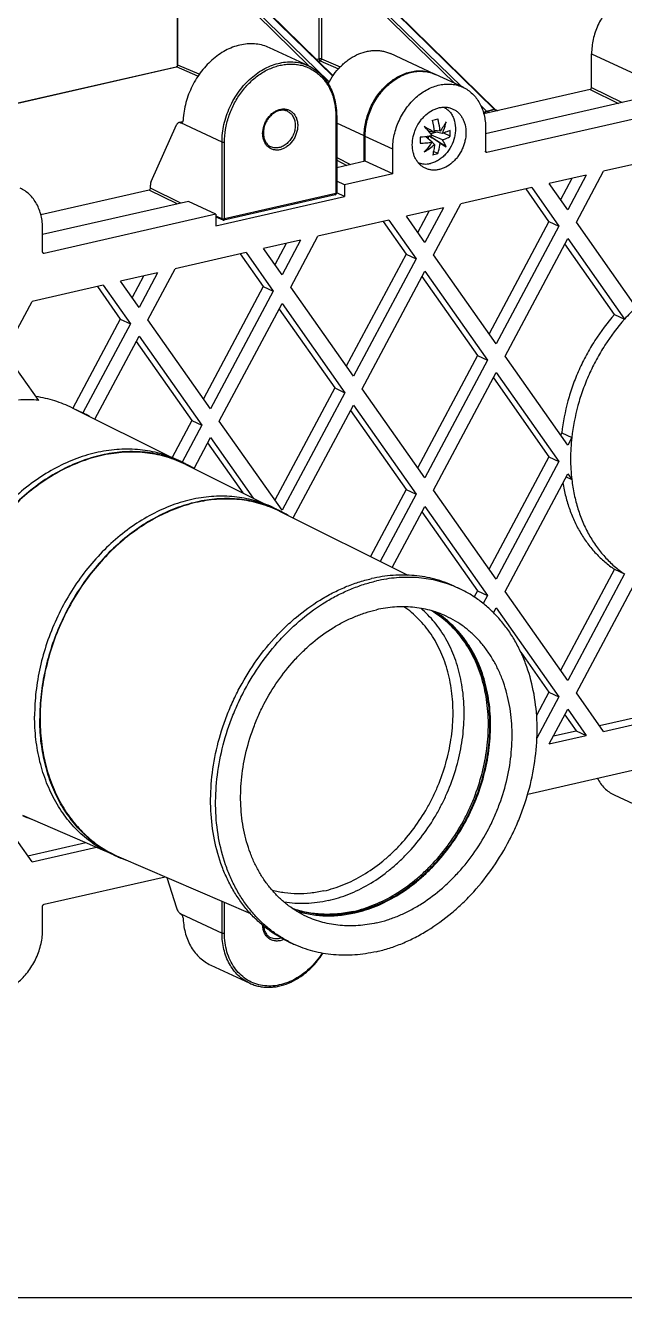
# Model space of a CAD drawing. Header units: millimetres. Extents: x 0 to 594, y 0 to 420.
# Drawn here: x 444.1 to 512.8, y 0 to 146 of the extents above; entities that cross this region are included whole.
import ezdxf

# ---------------------------------------------------------------- set-up
doc = ezdxf.new("R2010")
doc.units = ezdxf.units.MM
doc.header["$LTSCALE"] = 32.67
doc.layers.get('0').update_dxf_attribs({"linetype": 'CONTINUOUS'})
doc.layers.add('00_COMPONENTI', color=7, linetype='CONTINUOUS')

msp = doc.modelspace()

# ---------------------------------------------------------------- linework, layer by layer
at = {"color": 7, "linetype": 'Continuous'}
msp.add_line((0, 0), (594, 0), dxfattribs=at)
at = {"layer": '00_COMPONENTI', "color": 7, "linetype": 'Continuous'}
for p, q in [((461.57, 141.48), (461.57, 153.58)), ((480.01, 153.97), (497.99, 136.35)), ((479.4, 140.22), (468.13, 151.27)), ((476.6, 141.35), (472.12, 143.43)), ((491.04, 140.41), (485.99, 142.76)), ((509.05, 138.85), (509.05, 142.74)), ((406.63, 128.74), (461.4, 141.22)), ((494.31, 138.89), (491.15, 140.36)), ((508.89, 138.62), (496.69, 135.84)), ((514.05, 137.47), (496.89, 133.56)), ((517.21, 136), (497.05, 131.41)), ((498.01, 136.34), (498.29, 136.21)), ((458.55, 128.09), (461.46, 134.57)), ((462.16, 134.93), (461.72, 134.83)), ((479.82, 135.55), (479.82, 126.76)), ((483.09, 130.41), (483.09, 133.25)), ((490.77, 132.59), (490.05, 133.22)), ((490.3, 133.26), (490.3, 133)), ((491.03, 133.7), (490.31, 133.87)), ((490.45, 133.28), (490.77, 133.08)), ((491.68, 132.48), (490.45, 133.28)), ((491.31, 133.73), (490.57, 133.56)), ((490.77, 133.08), (490.59, 133.3)), ((491.95, 132.85), (490.71, 133.4)), ((492.37, 132.04), (490.77, 133.08)), ((491.68, 133.85), (491.01, 133.93)), ((491.95, 133.6), (491.03, 133.79)), ((492.84, 133.26), (492.09, 133.64)), ((496.89, 134.21), (496.89, 131.56)), ((486.24, 128.94), (486.24, 131.78)), ((490.77, 132.59), (490.76, 132.58)), ((491.03, 132.34), (490.76, 132.58)), ((491.41, 131.28), (490.92, 131.53)), ((491.68, 132.48), (492.37, 132.04)), ((483.09, 130.41), (479.82, 129.66)), ((486.24, 128.94), (483.09, 130.41)), ((518.58, 131.11), (510.43, 129.26)), ((486.24, 128.94), (480.71, 127.68)), ((508.43, 128.8), (504.19, 127.84)), ((508.43, 128.8), (506.31, 124.83)), ((507.31, 123.41), (510.43, 129.26)), ((458.31, 127.09), (445.9, 124.26)), ((458.47, 127.32), (458.47, 127.64)), ((480.71, 127.68), (479.82, 128.1)), ((480.71, 127.68), (480.71, 126.36)), ((502.19, 127.38), (494.05, 125.52)), ((504.16, 123.48), (501.53, 127.23)), ((502.19, 127.38), (505.31, 122.95)), ((506.31, 124.83), (504.19, 127.84)), ((506.8, 128.43), (505.5, 125.98)), ((462.81, 125.79), (446.1, 121.98)), ((465.97, 124.32), (462.81, 125.79)), ((465.97, 123), (480.71, 126.36)), ((479.66, 126.56), (466.88, 123.65)), ((480.71, 126.36), (479.82, 126.78)), ((465.97, 124.32), (446.27, 119.83)), ((465.97, 124.32), (465.97, 123)), ((492.05, 125.07), (487.81, 124.1)), ((489.93, 121.09), (487.81, 124.1)), ((490.42, 124.7), (489.11, 122.25)), ((492.05, 125.07), (489.93, 121.09)), ((490.93, 119.67), (494.05, 125.52)), ((446.1, 119.98), (446.1, 122.63)), ((465.97, 124.03), (466.75, 123.66)), ((485.81, 123.64), (477.66, 121.79)), ((485.14, 123.49), (487.78, 119.75)), ((485.81, 123.64), (488.93, 119.22)), ((504.16, 123.48), (497.31, 110.61)), ((505.31, 122.95), (498.12, 109.46)), ((504.16, 123.48), (505.31, 122.95)), ((514.17, 113.67), (507.31, 123.41)), ((475.66, 121.33), (471.43, 120.37)), ((475.66, 121.33), (473.55, 117.36)), ((474.55, 115.94), (477.66, 121.79)), ((499.12, 108.03), (506.31, 121.53)), ((506.31, 121.53), (512.83, 112.27)), ((469.43, 119.91), (461.28, 118.05)), ((468.76, 119.76), (471.4, 116.01)), ((469.43, 119.91), (472.55, 115.48)), ((473.55, 117.36), (471.43, 120.37)), ((474.03, 120.96), (472.73, 118.51)), ((487.78, 119.75), (480.92, 106.88)), ((487.78, 119.75), (488.93, 119.22)), ((511.68, 112.81), (505.98, 120.91)), ((488.93, 119.22), (481.74, 105.72)), ((498.12, 109.46), (490.93, 119.67)), ((459.28, 117.6), (455.04, 116.63)), ((457.65, 117.23), (456.35, 114.78)), ((459.28, 117.6), (457.16, 113.62)), ((458.16, 112.2), (461.28, 118.05)), ((482.74, 104.3), (489.93, 117.79)), ((489.6, 117.17), (495.97, 108.11)), ((489.93, 117.79), (497.12, 107.58)), ((453.04, 116.18), (444.9, 114.32)), ((452.38, 116.02), (455.01, 112.28)), ((453.04, 116.18), (456.16, 111.75)), ((457.16, 113.62), (455.04, 116.63)), ((471.4, 116.01), (464.54, 103.14)), ((472.55, 115.48), (465.35, 101.99)), ((471.4, 116.01), (472.55, 115.48)), ((481.74, 105.72), (474.55, 115.94)), ((441.78, 108.47), (444.9, 114.32)), ((466.35, 100.57), (473.55, 114.06)), ((473.55, 114.06), (480.74, 103.84)), ((473.21, 113.44), (479.59, 104.38)), ((511.68, 112.81), (512.83, 112.27)), ((455.01, 112.28), (449.57, 102.06)), ((456.16, 111.75), (450.72, 101.53)), ((455.01, 112.28), (456.16, 111.75)), ((465.35, 101.99), (458.16, 112.2)), ((452.09, 100.8), (457.16, 110.33)), ((456.83, 109.7), (463.21, 100.64)), ((457.16, 110.33), (464.35, 100.11)), ((445.66, 102.96), (441.78, 108.47)), ((495.97, 108.11), (489.11, 95.24)), ((495.97, 108.11), (497.12, 107.58)), ((506.31, 97.82), (499.12, 108.03)), ((497.12, 107.58), (489.93, 94.08)), ((490.93, 92.66), (498.12, 106.16)), ((497.79, 105.53), (504.16, 96.48)), ((498.12, 106.16), (505.31, 95.94)), ((479.59, 104.38), (472.73, 91.51)), ((480.74, 103.84), (473.55, 90.35)), ((479.59, 104.38), (480.74, 103.84)), ((489.93, 94.08), (482.74, 104.3)), ((474.83, 89.46), (481.74, 102.42)), ((481.74, 102.42), (488.93, 92.21)), ((449.5, 102.1), (460.93, 96.39)), ((449.58, 102.06), (450.72, 101.53)), ((481.4, 101.8), (487.78, 92.74)), ((463.21, 100.64), (460.94, 96.39)), ((464.35, 100.11), (462.09, 95.87)), ((463.21, 100.64), (464.35, 100.11)), ((473.55, 90.35), (466.35, 100.57)), ((463.46, 95.13), (465.35, 98.69)), ((465.02, 98.07), (469.05, 92.34)), ((465.35, 98.69), (470.24, 91.75)), ((505.63, 99.22), (505.5, 98.98)), ((505.63, 99.22), (506.78, 98.69)), ((506.78, 98.69), (506.31, 97.82)), ((504.16, 96.48), (497.31, 83.61)), ((504.16, 96.48), (505.31, 95.94)), ((461.97, 95.93), (462.54, 95.65)), ((462.51, 95.6), (471.69, 91.02)), ((505.31, 95.94), (498.12, 82.45)), ((499.12, 81.03), (506.31, 94.52)), ((506.12, 94.17), (506.78, 93.86)), ((506.31, 94.52), (506.78, 93.86)), ((487.78, 92.74), (483.68, 85.04)), ((488.93, 92.21), (484.81, 84.48)), ((487.78, 92.74), (488.93, 92.21)), ((498.12, 82.45), (490.93, 92.66)), ((472.72, 90.56), (473.29, 90.28)), ((486.2, 83.78), (489.93, 90.79)), ((489.93, 90.79), (497.12, 80.57)), ((473.27, 90.24), (487.97, 82.9)), ((489.6, 90.16), (495.97, 81.11)), ((511.68, 83.57), (505.5, 71.97)), ((511.68, 83.57), (512.83, 83.04)), ((512.83, 83.04), (506.31, 70.81)), ((507.31, 69.39), (514.17, 82.26)), ((493.28, 81.63), (493.86, 81.37)), ((495.97, 81.11), (495.59, 80.4)), ((495.97, 81.11), (497.12, 80.57)), ((497.12, 80.57), (496.62, 79.64)), ((506.31, 70.81), (499.12, 81.03)), ((497.81, 78.57), (498.12, 79.15)), ((498.12, 79.15), (505.31, 68.94)), ((500.94, 74.05), (504.16, 69.47)), ((504.16, 69.47), (502.74, 66.8)), ((505.31, 68.94), (502.78, 64.18)), ((504.16, 69.47), (505.31, 68.94)), ((510.43, 64.96), (507.31, 69.39)), ((504.19, 63.54), (506.31, 67.52)), ((506.31, 67.52), (508.43, 64.51)), ((509.95, 65.65), (517.43, 67.35)), ((505.98, 66.89), (507.28, 65.04)), ((510.43, 64.96), (518.58, 66.82)), ((504.19, 63.54), (508.43, 64.51)), ((504.67, 64.45), (507.28, 65.04)), ((507.28, 65.04), (508.43, 64.51)), ((501.73, 57.78), (517.21, 61.31)), ((511.64, 57.69), (516.68, 55.35)), ((444.9, 50.02), (441.78, 54.45)), ((443.8, 55.35), (453.23, 51.28)), ((444.42, 50.71), (451.05, 52.22)), ((444.9, 50.02), (452.26, 51.7)), ((454.23, 50.79), (454.81, 50.54)), ((454.83, 50.59), (469.93, 44.07)), ((446.27, 45.14), (460.14, 48.3)), ((460.35, 48.21), (461.46, 44.71)), ((446.1, 42.26), (446.1, 44.91)), ((474.31, 40.83), (474.88, 40.56)), ((465.38, 38.15), (469.85, 36.07))]:
    msp.add_line(p, q, dxfattribs=at)
at = {"layer": '00_COMPONENTI', "color": 9, "linetype": 'Continuous'}
for p, q in [((461.61, 141.44), (461.61, 153.54)), ((477.8, 142.17), (477.8, 154.32)), ((478.08, 153.93), (478.08, 142.15)), ((478.8, 153.59), (493.35, 139.33)), ((479, 153.79), (494.12, 138.98)), ((479.9, 154), (497.89, 136.37)), ((476.71, 141.29), (466.93, 150.88)), ((478.95, 139.5), (467.12, 151.08)), ((479.36, 140.18), (468.02, 151.29)), ((477.49, 142.1), (477.8, 142.17)), ((477.71, 141.88), (477.91, 141.92)), ((477.91, 141.92), (480.02, 141)), ((478.08, 142.15), (480.21, 141.22)), ((509.05, 142.74), (514.1, 140.4)), ((406.65, 128.73), (461.44, 141.22)), ((463.9, 140.15), (461.44, 141.22)), ((464.05, 140.38), (461.61, 141.44)), ((509.05, 138.85), (512.55, 137.13)), ((508.89, 138.62), (512.12, 137.03)), ((496.34, 136.79), (496.99, 136.16)), ((496.6, 136.15), (496.79, 135.96)), ((496.86, 135.91), (496.9, 135.89)), ((496.99, 136.16), (497.89, 136.37)), ((497.02, 136.14), (497.92, 136.35)), ((497.02, 136.14), (497.34, 135.99)), ((497.92, 136.35), (498.24, 136.2)), ((462.11, 134.85), (461.92, 134.81)), ((466.67, 132.6), (461.93, 134.8)), ((479.73, 135.5), (479.73, 126.7)), ((482.97, 133.3), (479.82, 134.77)), ((482.97, 130.38), (482.97, 133.3)), ((486.24, 131.78), (483.09, 133.25)), ((466.67, 123.81), (466.67, 132.6)), ((466.95, 123.79), (466.95, 132.58)), ((497.05, 131.41), (496.91, 131.48)), ((479.82, 130.82), (481.42, 130.03)), ((479.82, 130.51), (480.99, 129.93)), ((461.54, 125.5), (458.31, 127.09)), ((461.96, 125.6), (458.47, 127.32)), ((479.73, 126.7), (466.95, 123.79)), ((465.97, 124.13), (466.67, 123.81)), ((446.27, 119.83), (446.12, 119.9)), ((466.67, 41.83), (466.67, 45.48)), ((466.95, 41.81), (466.95, 45.36)), ((461.93, 44.03), (466.67, 41.83))]:
    msp.add_line(p, q, dxfattribs=at)
at = {"layer": '00_COMPONENTI', "color": 7, "linetype": 'Continuous'}
for points in [[(461.45, 141.24), (461.43, 141.23), (461.42, 141.23), (461.41, 141.22), (461.4, 141.22)], [(461.57, 141.48), (461.57, 141.47), (461.57, 141.45), (461.57, 141.43), (461.56, 141.41), (461.56, 141.39), (461.55, 141.37), (461.54, 141.35), (461.53, 141.33), (461.52, 141.31), (461.5, 141.29), (461.49, 141.28), (461.48, 141.26), (461.46, 141.25), (461.45, 141.24)]]:
    msp.add_lwpolyline(points, dxfattribs=at)
for centre, radius, start, end in [((489.36, 136.8), 3.98, 64.5328, 65.0635), ((462, 135), 0.211, 248.2842, 250.7538), ((488.58, 146.39), 11.49, 281.2968, 282.8334), ((480.58, 132.92), 10.48, 4.2946, 12.1639), ((488.92, 144.9), 9.96, 282.8108, 284.5016), ((485.93, 138.03), 7.65, 300.8796, 311.8297), ((489.43, 138.67), 7.65, 280.5036, 282.806), ((489.63, 137.77), 6.73, 282.8279, 285.3362), ((479.62, 126.76), 0.2, 282.8387, 0.0002), ((466.84, 123.84), 0.2, 245.0635, 282.8406), ((529.84, 97.2), 22.73, 133.5821, 138.4544), ((444.36, 87.93), 15.09, 85.0622, 93.9407), ((444.57, 89.39), 13.6, 59.5063, 63.1419), ((528.95, 96.22), 22.31, 173.6517, 179.944), ((456.58, 83.7), 13.35, 63.4825, 66.1937), ((456.55, 83.66), 13.4, 58.7201, 63.4786), ((527.32, 96.24), 20.68, 179.9775, 186.5941), ((467.42, 78.51), 13.15, 63.4825, 66.2347), ((467.4, 78.47), 13.2, 58.6823, 63.4785), ((488.16, 69.12), 13.5, 65.0642, 67.745), ((449.09, 67.61), 13.4, 246.6484, 251.4669), ((460.03, 62.62), 13.15, 243.8912, 246.6443), ((460.04, 62.66), 13.2, 246.6485, 251.5), ((461.8, 43.81), 0.26, 59.8334, 61.9824), ((480.58, 52.81), 13.51, 242.381, 245.0631)]:
    msp.add_arc(centre, radius, start, end, dxfattribs=at)
at = {"layer": '00_COMPONENTI', "color": 9, "linetype": 'Continuous'}
for centre, radius, start, end in [((490.39, 134.88), 2.55, 35.3614, 42.5379), ((497.95, 136.23), 0.12, 65.0728, 72.2339), ((489.37, 132.65), 2.52, 267.5449, 274.483)]:
    msp.add_arc(centre, radius, start, end, dxfattribs=at)
at = {"layer": '00_COMPONENTI', "color": 7, "linetype": 'Continuous'}
for centre in [(508.89, 138.81), (458.31, 127.28)]:
    msp.add_ellipse(centre, major_axis=(0.084, 0.181), ratio=0.774468, start_param=-2.601209, end_param=-1.030413, dxfattribs=at)
for points, knots in [([(517.12, 149.85), (516.92, 149.94), (516.5, 150.1), (515.83, 150.22), (515.14, 150.23), (514.43, 150.13), (513.73, 149.93), (513.04, 149.62), (512.37, 149.21), (511.52, 148.54), (510.58, 147.5), (509.87, 146.27), (509.45, 145.21), (509.15, 144.13), (509.05, 143.3), (509.05, 142.74)], [0, 0, 0, 0, 0.053065, 0.106733, 0.161545, 0.217933, 0.276193, 0.336465, 0.398749, 0.462907, 0.595567, 0.731711, 0.80004, 0.867853, 1, 1, 1, 1]), ([(472.12, 143.43), (471.88, 143.54), (471.38, 143.72), (470.59, 143.87), (469.76, 143.9), (468.93, 143.79), (468.08, 143.57), (467.25, 143.22), (466.45, 142.75), (465.42, 141.98), (464.5, 141.02), (463.74, 139.93), (463.24, 139.04), (462.83, 138.1), (462.41, 136.82), (462.25, 135.82), (462.21, 135.15)], [0, 0, 0, 0, 0.053116, 0.106801, 0.161569, 0.217837, 0.275896, 0.335901, 0.39787, 0.461697, 0.5938, 0.661594, 0.729948, 0.798422, 0.866567, 1, 1, 1, 1]), ([(478.84, 139.3), (479.03, 139.66), (479.45, 140.35), (480.1, 141.13), (480.68, 141.67), (481.28, 142.14), (482.07, 142.62), (482.92, 142.94), (483.6, 143.08), (484.1, 143.13), (484.6, 143.12), (485.08, 143.06), (485.55, 142.94), (485.85, 142.82), (485.99, 142.76)], [0, 0, 0, 0, 0.140217, 0.277916, 0.345333, 0.411524, 0.539601, 0.661709, 0.720656, 0.778292, 0.834794, 0.890391, 0.945357, 1, 1, 1, 1]), ([(476.6, 141.35), (476.84, 141.23), (477.32, 140.96), (477.96, 140.44), (478.51, 139.82), (478.98, 139.1), (479.35, 138.3), (479.62, 137.43), (479.78, 136.5), (479.82, 135.87), (479.82, 135.55)], [0, 0, 0, 0, 0.115741, 0.232613, 0.351646, 0.473689, 0.599349, 0.728959, 0.862578, 1, 1, 1, 1]), ([(483.09, 133.25), (483.09, 133.8), (483.18, 134.64), (483.49, 135.72), (483.9, 136.78), (484.61, 138), (485.55, 139.05), (486.41, 139.72), (487.07, 140.12), (487.76, 140.43), (488.47, 140.64), (489.17, 140.74), (489.86, 140.72), (490.53, 140.6), (490.95, 140.45), (491.15, 140.36)], [0, 0, 0, 0, 0.132147, 0.19996, 0.268289, 0.404433, 0.537093, 0.601251, 0.663535, 0.723807, 0.782067, 0.838455, 0.893267, 0.946935, 1, 1, 1, 1]), ([(486.24, 131.78), (486.24, 132.33), (486.34, 133.17), (486.64, 134.25), (487.06, 135.31), (487.77, 136.54), (488.71, 137.58), (489.56, 138.25), (490.23, 138.66), (490.92, 138.97), (491.62, 139.17), (492.33, 139.27), (493.02, 139.26), (493.68, 139.14), (494.11, 138.98), (494.31, 138.89)], [0, 0, 0, 0, 0.132147, 0.19996, 0.268289, 0.404433, 0.537093, 0.601251, 0.663535, 0.723807, 0.782067, 0.838455, 0.893267, 0.946935, 1, 1, 1, 1]), ([(494.31, 138.89), (494.5, 138.8), (494.88, 138.58), (495.39, 138.16), (495.84, 137.66), (496.22, 137.08), (496.52, 136.43), (496.73, 135.73), (496.86, 134.98), (496.89, 134.47), (496.89, 134.21)], [0, 0, 0, 0, 0.114971, 0.231187, 0.34977, 0.471632, 0.597402, 0.727411, 0.86169, 1, 1, 1, 1]), ([(474.17, 136.13), (474.11, 136.16), (473.97, 136.21), (473.75, 136.25), (473.52, 136.26), (473.28, 136.22), (473.04, 136.15), (472.72, 136.01), (472.34, 135.73), (472.02, 135.38), (471.8, 135.05), (471.62, 134.69), (471.46, 134.22), (471.42, 133.83), (471.42, 133.64)], [0, 0, 0, 0, 0.050702, 0.10222, 0.155269, 0.210382, 0.267885, 0.327898, 0.454831, 0.58933, 0.658423, 0.727995, 0.866224, 1, 1, 1, 1]), ([(488.49, 132.29), (488.49, 132.61), (488.55, 133.1), (488.72, 133.72), (488.96, 134.33), (489.3, 134.9), (489.71, 135.4), (490.15, 135.84), (490.65, 136.2), (491.19, 136.44), (491.6, 136.56), (492.01, 136.61), (492.4, 136.61), (492.79, 136.54), (493.03, 136.45), (493.15, 136.39)], [0, 0, 0, 0, 0.132151, 0.199966, 0.268298, 0.404446, 0.471519, 0.537305, 0.663524, 0.723799, 0.78206, 0.83845, 0.893264, 0.946933, 1, 1, 1, 1]), ([(492.09, 136.61), (492.22, 136.54), (492.48, 136.39), (492.8, 136.07), (493.07, 135.69), (493.34, 135.09), (493.46, 134.41), (493.43, 133.71), (493.31, 132.98), (492.98, 132.1), (492.45, 131.33), (491.92, 130.83), (491.5, 130.52), (491.05, 130.28), (490.73, 130.18), (490.57, 130.15)], [0, 0, 0, 0, 0.053342, 0.10767, 0.163726, 0.222019, 0.345619, 0.410991, 0.478077, 0.614659, 0.750172, 0.816005, 0.879761, 0.941124, 1, 1, 1, 1]), ([(493.15, 136.39), (493.26, 136.34), (493.48, 136.22), (493.78, 135.98), (494.03, 135.69), (494.25, 135.35), (494.42, 134.98), (494.59, 134.43), (494.64, 133.99), (494.64, 133.69)], [0, 0, 0, 0, 0.115026, 0.231296, 0.349936, 0.471855, 0.597685, 0.727755, 1, 1, 1, 1]), ([(498.01, 136.34), (498, 136.34), (498, 136.34), (498, 136.35), (497.99, 136.35)], [0, 0, 0, 0, 0.277142, 1, 1, 1, 1]), ([(461.72, 134.83), (461.7, 134.82), (461.64, 134.8), (461.57, 134.74), (461.5, 134.67), (461.47, 134.6), (461.46, 134.57)], [0, 0, 0, 0, 0.223131, 0.458524, 0.715646, 1, 1, 1, 1]), ([(461.92, 134.81), (461.89, 134.82), (461.82, 134.84), (461.76, 134.83), (461.72, 134.83)], [0, 0, 0, 0, 0.517072, 1, 1, 1, 1]), ([(462.02, 134.8), (462.01, 134.79), (461.98, 134.79), (461.95, 134.8), (461.93, 134.8)], [0, 0, 0, 0, 0.485724, 1, 1, 1, 1]), ([(462.21, 135.15), (462.21, 135.11), (462.2, 135.03), (462.17, 134.93), (462.13, 134.87), (462.1, 134.83), (462.06, 134.81), (462.04, 134.8), (462.02, 134.8)], [0, 0, 0, 0, 0.311266, 0.582137, 0.70039, 0.807724, 0.906363, 1, 1, 1, 1]), ([(489.86, 134.37), (489.94, 134.28), (490.25, 133.94), (490.55, 133.59), (490.77, 133.33)], [0, 0, 0, 0, 0.258792, 1, 1, 1, 1]), ([(491.03, 133.7), (490.94, 133.76), (490.55, 133.98), (490.16, 134.2), (489.86, 134.37)], [0, 0, 0, 0, 0.238253, 1, 1, 1, 1]), ([(491.68, 133.85), (491.67, 133.97), (491.61, 134.44), (491.51, 134.91), (491.41, 135.26)], [0, 0, 0, 0, 0.247438, 1, 1, 1, 1]), ([(492.37, 134.94), (492.27, 134.75), (492.06, 134.38), (491.81, 134.02), (491.68, 133.85)], [0, 0, 0, 0, 0.484307, 1, 1, 1, 1]), ([(491.95, 133.6), (491.99, 133.71), (492.17, 134.14), (492.3, 134.6), (492.37, 134.94)], [0, 0, 0, 0, 0.255277, 1, 1, 1, 1]), ([(471.42, 133.64), (471.42, 133.46), (471.45, 133.2), (471.55, 132.87), (471.65, 132.65), (471.77, 132.46), (471.92, 132.29), (472.09, 132.15), (472.21, 132.08), (472.28, 132.05)], [0, 0, 0, 0, 0.278335, 0.409988, 0.536272, 0.657489, 0.774361, 0.888032, 1, 1, 1, 1]), ([(490.77, 133.33), (490.66, 133.31), (490.2, 133.24), (489.74, 133.18), (489.4, 133.15)], [0, 0, 0, 0, 0.241443, 1, 1, 1, 1]), ([(489.4, 133.15), (489.4, 133.09), (489.41, 132.86), (489.4, 132.64), (489.4, 132.47)], [0, 0, 0, 0, 0.254134, 1, 1, 1, 1]), ([(494.64, 133.69), (494.64, 133.38), (494.58, 132.89), (494.41, 132.27), (494.17, 131.66), (493.84, 131.09), (493.43, 130.58), (492.98, 130.14), (492.48, 129.79), (491.94, 129.55), (491.53, 129.43), (491.13, 129.37), (490.73, 129.38), (490.34, 129.45), (490.1, 129.54), (489.99, 129.59)], [0, 0, 0, 0, 0.132151, 0.199966, 0.268298, 0.404446, 0.471519, 0.537305, 0.663524, 0.723799, 0.78206, 0.83845, 0.893264, 0.946933, 1, 1, 1, 1]), ([(492.84, 133.93), (492.71, 133.87), (492.41, 133.75), (492.11, 133.65), (491.95, 133.6)], [0, 0, 0, 0, 0.462397, 1, 1, 1, 1]), ([(491.95, 132.85), (492.11, 132.91), (492.42, 133.02), (492.71, 133.17), (492.84, 133.26)], [0, 0, 0, 0, 0.531725, 1, 1, 1, 1]), ([(492.37, 132.04), (492.32, 132.18), (492.19, 132.45), (492.04, 132.72), (491.95, 132.85)], [0, 0, 0, 0, 0.460123, 1, 1, 1, 1]), ([(492.84, 133.26), (492.85, 133.31), (492.85, 133.54), (492.85, 133.76), (492.84, 133.93)], [0, 0, 0, 0, 0.246153, 1, 1, 1, 1]), ([(489.99, 129.59), (489.87, 129.65), (489.65, 129.77), (489.36, 130.01), (489.1, 130.3), (488.88, 130.64), (488.71, 131.01), (488.54, 131.56), (488.49, 132), (488.49, 132.29)], [0, 0, 0, 0, 0.115026, 0.231296, 0.349936, 0.471855, 0.597685, 0.727755, 1, 1, 1, 1]), ([(489.4, 132.47), (489.63, 132.48), (490.09, 132.5), (490.54, 132.55), (490.77, 132.59)], [0, 0, 0, 0, 0.51068, 1, 1, 1, 1]), ([(490.76, 132.58), (490.69, 132.48), (490.42, 132.09), (490.11, 131.73), (489.86, 131.47)], [0, 0, 0, 0, 0.253748, 1, 1, 1, 1]), ([(491.03, 132.34), (491.02, 132.13), (490.97, 131.73), (490.88, 131.33), (490.83, 131.15)], [0, 0, 0, 0, 0.519436, 1, 1, 1, 1]), ([(491.41, 131.28), (491.45, 131.37), (491.57, 131.76), (491.65, 132.17), (491.68, 132.48)], [0, 0, 0, 0, 0.23849, 1, 1, 1, 1]), ([(496.97, 131.42), (496.96, 131.42), (496.94, 131.44), (496.91, 131.47), (496.89, 131.51), (496.89, 131.54), (496.89, 131.56)], [0, 0, 0, 0, 0.230989, 0.471348, 0.727198, 1, 1, 1, 1]), ([(497.05, 131.41), (497.04, 131.41), (497.01, 131.4), (496.98, 131.41), (496.97, 131.42)], [0, 0, 0, 0, 0.510835, 1, 1, 1, 1]), ([(489.15, 130.26), (489.25, 130.21), (489.48, 130.14), (489.84, 130.08), (490.21, 130.08), (490.45, 130.12), (490.57, 130.15)], [0, 0, 0, 0, 0.243153, 0.489354, 0.741054, 1, 1, 1, 1]), ([(446.1, 122.63), (446.1, 122.89), (446.08, 123.4), (445.95, 124.15), (445.73, 124.85), (445.43, 125.5), (445.06, 126.08), (444.61, 126.59), (444.1, 127), (443.72, 127.22), (443.52, 127.31)], [0, 0, 0, 0, 0.13831, 0.272589, 0.402598, 0.528368, 0.65023, 0.768813, 0.885029, 1, 1, 1, 1]), ([(458.55, 128.09), (458.52, 128.02), (458.48, 127.87), (458.47, 127.72), (458.47, 127.64)], [0, 0, 0, 0, 0.467669, 1, 1, 1, 1]), ([(446.18, 119.84), (446.17, 119.84), (446.15, 119.86), (446.12, 119.89), (446.11, 119.94), (446.1, 119.97), (446.1, 119.98)], [0, 0, 0, 0, 0.230989, 0.471348, 0.727198, 1, 1, 1, 1]), ([(446.27, 119.83), (446.25, 119.83), (446.22, 119.83), (446.2, 119.83), (446.18, 119.84)], [0, 0, 0, 0, 0.510835, 1, 1, 1, 1]), ([(511.68, 112.81), (510.85, 111.87), (509.71, 110.36), (508.43, 108.19), (507.59, 106.48), (506.88, 104.71), (506.13, 102.31), (505.77, 100.46), (505.63, 99.22)], [0, 0, 0, 0, 0.248633, 0.374527, 0.500794, 0.626959, 0.752548, 1, 1, 1, 1]), ([(512.83, 112.27), (512, 111.34), (510.86, 109.83), (509.58, 107.65), (508.74, 105.94), (508.03, 104.18), (507.27, 101.78), (506.91, 99.93), (506.78, 98.69)], [0, 0, 0, 0, 0.248633, 0.374527, 0.500794, 0.626959, 0.752548, 1, 1, 1, 1]), ([(449.5, 102.1), (449.17, 102.26), (448.51, 102.55), (447.49, 102.92), (446.43, 103.2), (445.72, 103.34), (445.35, 103.39)], [0, 0, 0, 0, 0.248757, 0.497929, 0.748143, 1, 1, 1, 1]), ([(461.97, 95.93), (461.63, 96.1), (460.93, 96.41), (459.84, 96.79), (458.71, 97.08), (457.56, 97.27), (456.38, 97.36), (455.19, 97.36), (453.98, 97.27), (452.35, 97.01), (450.3, 96.45), (447.9, 95.42), (445.58, 94.04), (443.38, 92.34), (441.34, 90.36), (439.49, 88.12), (437.87, 85.67), (436.5, 83.04), (435.4, 80.29), (434.61, 77.46), (434.12, 74.6), (434.01, 72.69), (434.01, 71.74)], [0, 0, 0, 0, 0.026531, 0.053115, 0.079829, 0.106748, 0.133938, 0.161462, 0.189373, 0.217717, 0.275793, 0.335897, 0.398039, 0.462094, 0.527817, 0.594866, 0.662831, 0.731251, 0.799643, 0.867527, 0.934448, 1, 1, 1, 1]), ([(461.96, 95.91), (461.62, 96.07), (460.92, 96.34), (459.83, 96.67), (458.71, 96.9), (457.57, 97.04), (456.4, 97.09), (455.22, 97.05), (454.03, 96.91), (452.84, 96.69), (451.64, 96.37), (450.46, 95.96), (449.28, 95.47), (447.71, 94.7), (445.81, 93.52), (443.67, 91.81), (441.69, 89.82), (439.9, 87.6), (438.33, 85.17), (437, 82.58), (435.94, 79.87), (435.18, 77.09), (434.71, 74.29), (434.6, 72.41), (434.6, 71.48)], [0, 0, 0, 0, 0.026478, 0.053048, 0.079784, 0.106754, 0.13402, 0.161639, 0.189659, 0.218117, 0.247046, 0.276464, 0.306383, 0.336807, 0.399105, 0.463247, 0.528984, 0.595976, 0.66382, 0.73207, 0.80026, 0.867929, 0.934639, 1, 1, 1, 1]), ([(462.51, 95.6), (462.17, 95.77), (461.47, 96.08), (460.39, 96.46), (459.27, 96.74), (458.12, 96.93), (456.94, 97.03), (455.75, 97.03), (454.55, 96.93), (452.92, 96.68), (450.88, 96.12), (448.49, 95.09), (446.18, 93.72), (443.98, 92.03), (441.95, 90.05), (440.1, 87.82), (438.48, 85.37), (437.12, 82.75), (436.03, 80.01), (435.24, 77.19), (434.75, 74.34), (434.64, 72.43), (434.64, 71.49)], [0, 0, 0, 0, 0.026531, 0.053115, 0.079829, 0.106748, 0.133938, 0.161462, 0.189373, 0.217717, 0.275793, 0.335897, 0.398039, 0.462094, 0.527817, 0.594866, 0.662831, 0.731251, 0.799643, 0.867527, 0.934448, 1, 1, 1, 1]), ([(505.76, 93.49), (505.84, 92.96), (506.06, 91.93), (506.52, 90.43), (507.09, 89.01), (507.79, 87.69), (508.61, 86.48), (509.53, 85.37), (510.55, 84.4), (511.29, 83.83), (511.68, 83.57)], [0, 0, 0, 0, 0.134707, 0.266353, 0.39495, 0.520615, 0.643572, 0.764152, 0.882789, 1, 1, 1, 1]), ([(506.78, 93.86), (506.84, 93.29), (507.03, 92.16), (507.45, 90.52), (508.02, 88.97), (508.73, 87.52), (509.57, 86.19), (510.54, 84.99), (511.62, 83.92), (512.41, 83.31), (512.83, 83.04)], [0, 0, 0, 0, 0.135439, 0.267656, 0.39661, 0.522389, 0.645209, 0.765417, 0.883487, 1, 1, 1, 1]), ([(472.72, 90.56), (472.39, 90.73), (471.69, 91.04), (470.62, 91.41), (469.51, 91.69), (468.38, 91.88), (467.22, 91.97), (466.04, 91.97), (464.85, 91.88), (463.25, 91.63), (461.23, 91.08), (458.86, 90.06), (456.58, 88.7), (454.41, 87.03), (452.4, 85.08), (450.58, 82.87), (448.98, 80.45), (447.63, 77.87), (446.55, 75.16), (445.77, 72.37), (445.29, 69.55), (445.18, 67.67), (445.18, 66.73)], [0, 0, 0, 0, 0.026531, 0.053115, 0.079829, 0.106748, 0.133938, 0.161462, 0.189373, 0.217717, 0.275793, 0.335897, 0.398039, 0.462094, 0.527817, 0.594866, 0.662831, 0.731251, 0.799643, 0.867527, 0.934448, 1, 1, 1, 1]), ([(472.72, 90.55), (472.38, 90.7), (471.69, 90.97), (470.61, 91.29), (469.51, 91.52), (468.38, 91.65), (467.24, 91.7), (466.08, 91.66), (464.91, 91.53), (463.73, 91.3), (462.55, 90.99), (461.38, 90.59), (460.22, 90.11), (458.68, 89.34), (456.81, 88.18), (454.7, 86.5), (452.75, 84.54), (450.99, 82.35), (449.44, 79.96), (448.13, 77.41), (447.09, 74.74), (446.34, 72), (445.88, 69.24), (445.77, 67.39), (445.77, 66.47)], [0, 0, 0, 0, 0.026477, 0.053048, 0.079784, 0.106755, 0.134022, 0.161643, 0.189664, 0.218124, 0.247054, 0.276474, 0.306395, 0.336821, 0.399121, 0.463265, 0.529002, 0.595993, 0.663835, 0.732082, 0.80027, 0.867935, 0.934642, 1, 1, 1, 1]), ([(473.27, 90.24), (472.93, 90.4), (472.24, 90.71), (471.17, 91.08), (470.07, 91.36), (468.94, 91.55), (467.78, 91.64), (466.61, 91.64), (465.42, 91.55), (463.82, 91.3), (461.81, 90.75), (459.45, 89.73), (457.17, 88.38), (455.01, 86.72), (453.01, 84.77), (451.19, 82.57), (449.6, 80.16), (448.25, 77.58), (447.18, 74.88), (446.4, 72.1), (445.92, 69.29), (445.81, 67.41), (445.81, 66.48)], [0, 0, 0, 0, 0.026531, 0.053115, 0.079829, 0.106748, 0.133938, 0.161462, 0.189373, 0.217717, 0.275793, 0.335897, 0.398039, 0.462094, 0.527817, 0.594866, 0.662831, 0.731251, 0.799643, 0.867527, 0.934448, 1, 1, 1, 1]), ([(474.31, 40.83), (473.88, 41.03), (473.04, 41.47), (471.86, 42.27), (470.76, 43.19), (469.74, 44.23), (468.81, 45.39), (467.99, 46.65), (467.27, 48), (466.44, 49.94), (465.71, 52.57), (465.31, 55.91), (465.4, 59.38), (465.96, 62.9), (466.82, 65.79), (467.73, 68.04), (468.78, 70.24), (470.34, 72.83), (472.2, 75.2), (473.85, 76.9), (475.56, 78.44), (477.39, 79.78), (479.33, 80.87), (480.8, 81.56), (482.28, 82.11), (483.29, 82.39), (483.8, 82.5)], [0, 0, 0, 0, 0.026614, 0.053344, 0.080302, 0.10759, 0.135301, 0.163509, 0.192274, 0.221637, 0.282187, 0.345201, 0.410424, 0.477404, 0.545545, 0.579857, 0.614198, 0.682573, 0.750003, 0.78318, 0.815895, 0.879667, 0.910686, 0.941082, 0.970849, 1, 1, 1, 1]), ([(474.32, 40.84), (473.9, 41.06), (473.1, 41.53), (471.96, 42.37), (470.91, 43.33), (469.94, 44.4), (469.06, 45.58), (468.29, 46.86), (467.62, 48.23), (466.86, 50.18), (466.19, 52.8), (465.87, 56.12), (466.02, 59.55), (466.63, 63.02), (467.52, 65.87), (468.44, 68.08), (469.5, 70.23), (471.06, 72.77), (472.91, 75.08), (474.55, 76.75), (476.24, 78.26), (478.05, 79.57), (479.96, 80.64), (481.41, 81.31), (482.88, 81.85), (483.87, 82.12), (484.37, 82.24)], [0, 0, 0, 0, 0.026594, 0.053351, 0.080376, 0.107764, 0.135599, 0.163946, 0.192859, 0.22237, 0.283195, 0.346422, 0.41177, 0.47878, 0.546862, 0.581114, 0.615378, 0.683562, 0.750769, 0.783831, 0.816431, 0.879991, 0.910914, 0.941224, 0.970914, 1, 1, 1, 1]), ([(493.28, 81.63), (492.93, 81.8), (492.2, 82.1), (491.07, 82.45), (489.91, 82.71), (488.72, 82.87), (487.5, 82.93), (486.27, 82.89), (485.03, 82.75), (484.21, 82.6), (483.8, 82.5)], [0, 0, 0, 0, 0.121432, 0.243232, 0.365757, 0.489346, 0.61431, 0.740923, 0.869422, 1, 1, 1, 1]), ([(493.28, 81.62), (492.94, 81.76), (492.25, 82.01), (491.18, 82.3), (490.08, 82.51), (488.59, 82.67), (486.66, 82.65), (485.13, 82.41), (484.37, 82.24)], [0, 0, 0, 0, 0.12136, 0.24322, 0.365886, 0.489643, 0.741266, 1, 1, 1, 1]), ([(484.37, 39.69), (484.88, 39.8), (485.88, 40.08), (487.37, 40.63), (488.84, 41.32), (490.77, 42.41), (492.61, 43.75), (494.32, 45.3), (495.97, 47), (497.83, 49.36), (499.39, 51.96), (500.44, 54.15), (501.34, 56.4), (502.2, 59.29), (502.77, 62.81), (502.86, 66.29), (502.46, 69.63), (501.72, 72.25), (500.9, 74.19), (500.18, 75.55), (499.36, 76.81), (498.43, 77.96), (497.41, 79), (496.31, 79.93), (495.12, 80.72), (494.29, 81.17), (493.86, 81.37)], [0, 0, 0, 0, 0.029151, 0.058918, 0.089314, 0.120333, 0.184105, 0.21682, 0.249997, 0.317427, 0.385802, 0.420143, 0.454455, 0.522596, 0.589576, 0.654799, 0.717813, 0.778363, 0.807726, 0.836491, 0.864699, 0.89241, 0.919698, 0.946656, 0.973386, 1, 1, 1, 1]), ([(476.36, 43.73), (476, 43.9), (475.29, 44.28), (474.29, 44.95), (473.36, 45.73), (472.5, 46.61), (471.72, 47.58), (471.02, 48.65), (470.41, 49.79), (469.72, 51.43), (469.1, 53.65), (468.76, 56.47), (468.83, 59.4), (469.31, 62.37), (470.04, 64.81), (470.8, 66.72), (471.69, 68.57), (473.01, 70.76), (474.58, 72.76), (475.97, 74.19), (477.41, 75.5), (478.96, 76.63), (480.6, 77.55), (481.84, 78.13), (483.09, 78.6), (483.94, 78.83), (484.37, 78.93)], [0, 0, 0, 0, 0.026614, 0.053344, 0.080302, 0.10759, 0.135301, 0.163509, 0.192274, 0.221637, 0.282187, 0.345201, 0.410424, 0.477404, 0.545546, 0.579857, 0.614198, 0.682573, 0.750003, 0.78318, 0.815895, 0.879667, 0.910686, 0.941082, 0.970849, 1, 1, 1, 1]), ([(478.35, 46.66), (478.73, 46.75), (479.5, 46.96), (481.04, 47.52), (482.91, 48.46), (484.67, 49.69), (485.99, 50.84), (487.27, 52.1), (488.74, 53.86), (490, 55.79), (490.86, 57.43), (491.63, 59.13), (492.39, 61.32), (492.88, 63.56), (493.1, 65.37), (493.2, 67.13), (493.1, 69.29), (492.71, 71.39), (492.23, 72.96), (491.78, 74.08), (491.26, 75.14), (490.65, 76.12), (489.98, 77.04), (489.23, 77.87), (488.42, 78.63), (487.83, 79.07), (487.53, 79.27)], [0, 0, 0, 0, 0.028914, 0.058409, 0.119129, 0.18214, 0.214445, 0.247207, 0.313832, 0.381503, 0.415556, 0.449636, 0.51752, 0.584556, 0.61759, 0.650203, 0.713921, 0.775417, 0.805303, 0.834599, 0.863323, 0.891506, 0.919197, 0.946457, 0.973362, 1, 1, 1, 1]), ([(478.87, 45.56), (479.66, 45.74), (481.25, 46.24), (483.52, 47.36), (485.31, 48.59), (486.67, 49.73), (487.99, 50.99), (489.51, 52.74), (490.83, 54.68), (491.75, 56.33), (492.57, 58.03), (493.41, 60.23), (493.99, 62.51), (494.28, 64.35), (494.45, 66.15), (494.45, 68.38), (494.17, 70.55), (493.76, 72.2), (493.38, 73.39), (492.91, 74.51), (492.37, 75.58), (491.75, 76.58), (491.06, 77.5), (490.3, 78.35), (489.74, 78.86), (489.46, 79.1)], [0, 0, 0, 0, 0.058044, 0.118361, 0.180895, 0.212943, 0.245442, 0.311551, 0.378758, 0.412613, 0.446526, 0.514197, 0.581201, 0.614293, 0.647016, 0.711107, 0.77315, 0.803354, 0.832986, 0.862053, 0.890571, 0.918572, 0.946103, 0.973222, 1, 1, 1, 1]), ([(492.38, 78.19), (492.08, 78.33), (491.47, 78.59), (490.51, 78.89), (489.53, 79.1), (488.52, 79.24), (487.5, 79.29), (486.46, 79.26), (485.41, 79.14), (484.72, 79.01), (484.37, 78.93)], [0, 0, 0, 0, 0.121432, 0.243232, 0.365757, 0.489346, 0.61431, 0.740923, 0.869422, 1, 1, 1, 1]), ([(481.73, 44.32), (482.14, 44.41), (482.97, 44.64), (484.6, 45.24), (486.61, 46.26), (488.47, 47.59), (489.88, 48.83), (491.24, 50.19), (492.79, 52.09), (494.1, 54.18), (494.99, 55.95), (495.78, 57.77), (496.54, 60.12), (497.1, 62.99), (497.28, 65.84), (497.07, 68.61), (496.58, 70.81), (495.99, 72.45), (495.47, 73.61), (494.86, 74.69), (494.17, 75.7), (493.4, 76.63), (492.55, 77.46), (491.64, 78.2), (490.99, 78.63), (490.66, 78.83)], [0, 0, 0, 0, 0.029017, 0.058629, 0.119629, 0.182968, 0.215449, 0.248391, 0.315365, 0.383347, 0.417529, 0.451715, 0.519726, 0.586759, 0.652227, 0.715665, 0.776773, 0.806439, 0.835509, 0.864008, 0.891981, 0.919486, 0.946597, 0.973403, 1, 1, 1, 1]), ([(481.9, 44.24), (482.32, 44.33), (483.14, 44.56), (484.79, 45.16), (486.79, 46.19), (488.66, 47.53), (490.07, 48.77), (491.44, 50.15), (492.99, 52.05), (494.3, 54.15), (495.19, 55.93), (495.98, 57.76), (496.74, 60.12), (497.29, 63), (497.45, 65.86), (497.23, 68.63), (496.72, 70.83), (496.12, 72.47), (495.59, 73.63), (494.97, 74.71), (494.27, 75.72), (493.49, 76.64), (492.63, 77.47), (491.71, 78.2), (491.06, 78.62), (490.72, 78.81)], [0, 0, 0, 0, 0.029034, 0.058665, 0.119709, 0.1831, 0.21561, 0.24858, 0.31561, 0.383641, 0.417843, 0.452044, 0.520074, 0.587103, 0.652546, 0.715936, 0.776979, 0.806609, 0.835642, 0.864106, 0.892046, 0.919522, 0.946613, 0.973405, 1, 1, 1, 1]), ([(481.9, 44.15), (482.32, 44.24), (483.14, 44.46), (484.77, 45.06), (486.77, 46.08), (488.63, 47.4), (490.04, 48.63), (491.4, 49.99), (492.96, 51.88), (494.27, 53.95), (495.18, 55.72), (495.97, 57.53), (496.75, 59.87), (497.33, 62.74), (497.53, 65.59), (497.35, 68.36), (496.8, 70.98), (496.02, 73.01), (495.22, 74.48), (494.54, 75.51), (493.79, 76.45), (492.96, 77.3), (492.07, 78.06), (491.43, 78.5), (491.1, 78.7)], [0, 0, 0, 0, 0.028986, 0.058563, 0.119477, 0.182715, 0.215142, 0.248029, 0.314896, 0.382784, 0.416927, 0.451082, 0.519059, 0.5861, 0.651621, 0.715155, 0.776393, 0.835225, 0.863797, 0.891837, 0.919401, 0.946558, 0.973393, 1, 1, 1, 1]), ([(484.37, 43), (484.8, 43.1), (485.65, 43.33), (486.91, 43.8), (488.15, 44.37), (489.78, 45.3), (491.33, 46.43), (492.77, 47.73), (494.16, 49.17), (495.74, 51.16), (497.05, 53.36), (497.94, 55.21), (498.7, 57.11), (499.43, 59.55), (499.91, 62.53), (499.98, 65.46), (499.65, 68.28), (499.02, 70.5), (498.33, 72.14), (497.72, 73.28), (497.02, 74.34), (496.24, 75.32), (495.38, 76.2), (494.45, 76.98), (493.45, 77.65), (492.74, 78.02), (492.38, 78.19)], [0, 0, 0, 0, 0.029151, 0.058918, 0.089314, 0.120333, 0.184105, 0.21682, 0.249997, 0.317427, 0.385802, 0.420143, 0.454454, 0.522596, 0.589576, 0.654799, 0.717813, 0.778363, 0.807726, 0.836491, 0.864699, 0.89241, 0.919698, 0.946656, 0.973386, 1, 1, 1, 1]), ([(454.23, 50.79), (453.89, 50.94), (453.22, 51.26), (452.25, 51.84), (451.34, 52.49), (450.47, 53.22), (449.66, 54.03), (448.91, 54.91), (448.22, 55.86), (447.38, 57.23), (446.5, 59.09), (445.74, 61.5), (445.28, 64.07), (445.18, 65.84), (445.18, 66.73)], [0, 0, 0, 0, 0.057514, 0.115139, 0.173039, 0.231367, 0.29027, 0.349877, 0.410303, 0.471645, 0.597278, 0.72723, 0.861552, 1, 1, 1, 1]), ([(454.24, 50.81), (453.92, 50.96), (453.28, 51.31), (452.38, 51.9), (451.52, 52.57), (450.71, 53.31), (449.95, 54.11), (449, 55.29), (447.97, 56.92), (446.99, 59.08), (446.29, 61.42), (445.86, 63.9), (445.77, 65.61), (445.77, 66.47)], [0, 0, 0, 0, 0.057389, 0.114969, 0.172887, 0.231284, 0.290289, 0.350016, 0.471941, 0.597737, 0.727709, 0.861876, 1, 1, 1, 1]), ([(445.81, 66.48), (445.81, 65.59), (445.91, 63.83), (446.37, 61.26), (447.12, 58.86), (448, 57), (448.84, 55.64), (449.53, 54.7), (450.28, 53.82), (451.08, 53.01), (451.95, 52.28), (452.86, 51.63), (453.82, 51.06), (454.49, 50.73), (454.83, 50.59)], [0, 0, 0, 0, 0.138448, 0.27277, 0.402722, 0.528355, 0.589697, 0.650123, 0.70973, 0.768633, 0.826961, 0.884861, 0.942486, 1, 1, 1, 1]), ([(509.7, 59.59), (509.81, 59.38), (510.06, 58.98), (510.51, 58.45), (511.04, 58.01), (511.43, 57.79), (511.64, 57.69)], [0, 0, 0, 0, 0.258912, 0.510455, 0.756639, 1, 1, 1, 1]), ([(478.35, 46.66), (477.85, 46.55), (476.84, 46.38), (475.32, 46.3), (473.84, 46.41), (472.88, 46.61), (472.41, 46.74)], [0, 0, 0, 0, 0.257873, 0.509754, 0.756688, 1, 1, 1, 1]), ([(478.87, 45.56), (478.45, 45.46), (477.59, 45.3), (476.3, 45.19), (475.03, 45.21), (474.2, 45.31), (473.79, 45.38)], [0, 0, 0, 0, 0.256752, 0.508561, 0.756054, 1, 1, 1, 1]), ([(446.1, 44.91), (446.1, 44.93), (446.11, 44.99), (446.15, 45.05), (446.2, 45.11), (446.24, 45.13), (446.27, 45.14)], [0, 0, 0, 0, 0.255554, 0.517017, 0.768883, 1, 1, 1, 1]), ([(461.46, 44.71), (461.48, 44.63), (461.54, 44.49), (461.65, 44.3), (461.77, 44.14), (461.87, 44.07), (461.92, 44.04)], [0, 0, 0, 0, 0.286488, 0.553905, 0.793243, 1, 1, 1, 1]), ([(461.93, 44.03), (461.95, 44.02), (461.99, 43.99), (462.04, 43.94), (462.08, 43.87), (462.14, 43.77), (462.19, 43.62), (462.21, 43.5), (462.21, 43.44)], [0, 0, 0, 0, 0.097395, 0.206673, 0.327004, 0.456377, 0.729979, 1, 1, 1, 1]), ([(481.73, 44.32), (481.14, 44.18), (479.95, 43.99), (478.16, 43.95), (476.42, 44.15), (475.31, 44.45), (474.77, 44.64)], [0, 0, 0, 0, 0.258485, 0.510305, 0.756877, 1, 1, 1, 1]), ([(481.9, 44.24), (481.3, 44.1), (480.09, 43.91), (478.27, 43.87), (476.5, 44.09), (475.36, 44.41), (474.81, 44.61)], [0, 0, 0, 0, 0.258576, 0.510377, 0.756888, 1, 1, 1, 1]), ([(475.18, 44.38), (475.7, 44.21), (476.79, 43.94), (478.47, 43.77), (480.19, 43.83), (481.33, 44.02), (481.9, 44.15)], [0, 0, 0, 0, 0.243168, 0.489868, 0.741721, 1, 1, 1, 1]), ([(462.21, 43.44), (462.23, 43.14), (462.29, 42.56), (462.48, 41.72), (462.76, 40.92), (463.13, 40.19), (463.59, 39.54), (464.11, 38.98), (464.71, 38.5), (465.15, 38.25), (465.38, 38.15)], [0, 0, 0, 0, 0.137536, 0.271131, 0.400663, 0.526246, 0.648247, 0.767283, 0.884196, 1, 1, 1, 1]), ([(471.43, 42.65), (471.44, 42.5), (471.5, 42.2), (471.65, 41.86), (471.81, 41.64), (471.95, 41.49), (472.11, 41.37), (472.22, 41.31), (472.28, 41.28)], [0, 0, 0, 0, 0.275689, 0.531861, 0.653365, 0.771166, 0.886287, 1, 1, 1, 1]), ([(484.37, 43), (484.02, 42.92), (483.33, 42.79), (482.28, 42.67), (481.24, 42.64), (480.22, 42.69), (479.21, 42.82), (478.23, 43.04), (477.28, 43.34), (476.66, 43.59), (476.36, 43.73)], [0, 0, 0, 0, 0.130578, 0.259077, 0.38569, 0.510654, 0.634243, 0.756768, 0.878568, 1, 1, 1, 1]), ([(438.04, 35.15), (438.24, 35.06), (438.66, 34.91), (439.33, 34.78), (440.02, 34.77), (440.72, 34.87), (441.43, 35.08), (442.12, 35.39), (442.78, 35.79), (443.64, 36.46), (444.58, 37.5), (445.29, 38.73), (445.7, 39.79), (446.01, 40.87), (446.1, 41.71), (446.1, 42.26)], [0, 0, 0, 0, 0.053065, 0.106733, 0.161545, 0.217933, 0.276193, 0.336465, 0.398749, 0.462907, 0.595567, 0.731711, 0.80004, 0.867853, 1, 1, 1, 1]), ([(469.85, 36.07), (470.02, 35.99), (470.36, 35.86), (470.9, 35.71), (471.45, 35.62), (472.02, 35.6), (472.59, 35.63), (473.37, 35.75), (474.34, 36.06), (475.26, 36.54), (475.97, 37.03), (476.66, 37.58), (477.45, 38.39), (477.99, 39.12), (478.24, 39.51)], [0, 0, 0, 0, 0.055719, 0.111691, 0.168161, 0.225351, 0.283457, 0.342639, 0.464544, 0.59168, 0.657228, 0.723964, 0.860437, 1, 1, 1, 1]), ([(484.37, 39.69), (483.96, 39.6), (483.14, 39.44), (481.89, 39.3), (480.66, 39.26), (479.45, 39.32), (478.26, 39.48), (477.1, 39.74), (475.97, 40.09), (475.24, 40.4), (474.88, 40.56)], [0, 0, 0, 0, 0.130578, 0.259077, 0.38569, 0.510654, 0.634243, 0.756768, 0.878568, 1, 1, 1, 1])]:
    msp.add_open_spline(points, degree=3, knots=knots, dxfattribs=at)
at = {"layer": '00_COMPONENTI', "color": 9, "linetype": 'Continuous'}
for points, knots in [([(466.67, 132.6), (466.67, 133.28), (466.79, 134.31), (467.16, 135.64), (467.68, 136.94), (468.38, 138.16), (469.26, 139.24), (469.98, 139.95), (470.76, 140.56), (471.58, 141.06), (472.43, 141.44), (473.3, 141.69), (474.16, 141.82), (475.01, 141.8), (475.83, 141.65), (476.35, 141.46), (476.6, 141.35)], [0, 0, 0, 0, 0.132121, 0.199921, 0.268237, 0.404355, 0.471412, 0.537183, 0.601329, 0.6636, 0.723861, 0.782109, 0.838487, 0.893288, 0.946945, 1, 1, 1, 1]), ([(477.8, 142.17), (477.82, 142.17), (477.87, 142.18), (477.94, 142.18), (478.01, 142.17), (478.05, 142.16), (478.07, 142.15), (478.08, 142.15)], [0, 0, 0, 0, 0.255309, 0.531362, 0.790755, 0.903389, 1, 1, 1, 1]), ([(477.8, 142.17), (477.8, 142.14), (477.8, 142.09), (477.83, 142.02), (477.86, 141.96), (477.9, 141.93), (477.91, 141.92)], [0, 0, 0, 0, 0.276548, 0.553163, 0.800604, 1, 1, 1, 1]), ([(477.91, 141.92), (477.94, 141.93), (477.98, 141.95), (478.03, 142), (478.07, 142.07), (478.08, 142.12), (478.08, 142.15)], [0, 0, 0, 0, 0.230818, 0.482198, 0.743633, 1, 1, 1, 1]), ([(461.4, 141.22), (461.41, 141.22), (461.42, 141.22), (461.44, 141.22), (461.44, 141.22)], [0, 0, 0, 0, 0.480918, 1, 1, 1, 1]), ([(461.44, 141.22), (461.47, 141.22), (461.51, 141.24), (461.56, 141.3), (461.6, 141.37), (461.61, 141.42), (461.61, 141.44)], [0, 0, 0, 0, 0.231436, 0.483804, 0.745285, 1, 1, 1, 1]), ([(461.57, 141.48), (461.57, 141.48), (461.58, 141.47), (461.59, 141.45), (461.6, 141.45), (461.61, 141.44)], [0, 0, 0, 0, 0.187276, 0.532496, 1, 1, 1, 1]), ([(466.95, 132.58), (466.95, 133.07), (467.04, 134.07), (467.4, 135.53), (467.99, 136.94), (468.79, 138.24), (469.75, 139.38), (470.85, 140.32), (471.87, 140.91), (472.71, 141.25), (473.33, 141.42), (473.96, 141.53), (474.58, 141.57), (475.19, 141.53), (475.79, 141.42), (476.36, 141.24), (476.9, 140.99), (477.4, 140.67), (477.87, 140.29), (478.29, 139.85), (478.67, 139.35), (478.99, 138.8), (479.26, 138.21), (479.47, 137.57), (479.62, 136.9), (479.71, 136.21), (479.73, 135.74), (479.73, 135.5)], [0, 0, 0, 0, 0.067481, 0.136745, 0.206811, 0.276612, 0.345109, 0.411409, 0.474882, 0.505499, 0.535352, 0.564481, 0.592962, 0.620899, 0.648425, 0.675693, 0.702873, 0.730139, 0.75766, 0.78559, 0.814063, 0.843183, 0.873024, 0.903631, 0.935012, 0.96715, 1, 1, 1, 1]), ([(482.97, 133.3), (482.97, 133.85), (483.07, 134.69), (483.37, 135.77), (483.79, 136.83), (484.5, 138.06), (485.44, 139.1), (486.29, 139.77), (486.96, 140.18), (487.65, 140.49), (488.35, 140.69), (489.06, 140.79), (489.75, 140.78), (490.42, 140.66), (490.84, 140.5), (491.04, 140.41)], [0, 0, 0, 0, 0.132147, 0.19996, 0.268289, 0.404433, 0.537093, 0.601251, 0.663535, 0.723807, 0.782067, 0.838455, 0.893267, 0.946935, 1, 1, 1, 1]), ([(471.33, 133.58), (471.33, 133.89), (471.42, 134.37), (471.66, 134.95), (471.99, 135.49), (472.42, 135.93), (472.94, 136.23), (473.33, 136.37), (473.66, 136.41), (473.92, 136.39), (474.11, 136.36), (474.29, 136.3), (474.46, 136.22), (474.62, 136.12), (474.81, 135.96), (475.02, 135.71), (475.21, 135.35), (475.32, 134.94), (475.35, 134.65), (475.35, 134.5)], [0, 0, 0, 0, 0.136498, 0.206662, 0.276559, 0.411088, 0.474649, 0.535122, 0.592721, 0.620696, 0.64826, 0.675566, 0.702784, 0.730087, 0.757646, 0.814029, 0.872987, 0.934986, 1, 1, 1, 1]), ([(474.17, 136.13), (474.24, 136.1), (474.37, 136.03), (474.55, 135.88), (474.71, 135.71), (474.88, 135.44), (475.03, 135.04), (475.07, 134.69), (475.07, 134.51)], [0, 0, 0, 0, 0.115092, 0.231429, 0.350137, 0.472126, 0.727599, 1, 1, 1, 1]), ([(496.99, 136.16), (496.96, 136.16), (496.92, 136.14), (496.86, 136.09), (496.81, 136.03), (496.79, 135.99), (496.79, 135.96)], [0, 0, 0, 0, 0.238872, 0.499944, 0.761046, 1, 1, 1, 1]), ([(496.79, 135.96), (496.79, 135.96), (496.81, 135.94), (496.84, 135.92), (496.86, 135.91)], [0, 0, 0, 0, 0.268835, 1, 1, 1, 1]), ([(497.02, 136.14), (497, 136.13), (496.95, 136.11), (496.9, 136.06), (496.87, 135.99), (496.86, 135.94), (496.86, 135.91)], [0, 0, 0, 0, 0.231117, 0.482983, 0.744446, 1, 1, 1, 1]), ([(496.99, 136.16), (496.99, 136.16), (497, 136.15), (497.01, 136.14), (497.02, 136.14)], [0, 0, 0, 0, 0.268823, 1, 1, 1, 1]), ([(497.99, 136.35), (497.99, 136.35), (497.97, 136.36), (497.95, 136.37), (497.92, 136.37), (497.9, 136.37), (497.89, 136.37)], [0, 0, 0, 0, 0.225414, 0.462347, 0.71921, 1, 1, 1, 1]), ([(497.89, 136.37), (497.89, 136.37), (497.9, 136.36), (497.91, 136.35), (497.92, 136.35)], [0, 0, 0, 0, 0.268823, 1, 1, 1, 1]), ([(497.99, 136.34), (497.98, 136.35), (497.96, 136.35), (497.93, 136.35), (497.92, 136.35)], [0, 0, 0, 0, 0.489811, 1, 1, 1, 1]), ([(475.35, 134.5), (475.35, 134.19), (475.26, 133.71), (475.02, 133.13), (474.69, 132.59), (474.26, 132.15), (473.74, 131.85), (473.35, 131.71), (473.02, 131.67), (472.76, 131.69), (472.57, 131.72), (472.39, 131.78), (472.22, 131.86), (472.06, 131.96), (471.87, 132.12), (471.66, 132.37), (471.47, 132.73), (471.36, 133.14), (471.33, 133.43), (471.33, 133.58)], [0, 0, 0, 0, 0.136498, 0.206662, 0.276559, 0.411088, 0.474649, 0.535122, 0.592721, 0.620696, 0.64826, 0.675566, 0.702784, 0.730087, 0.757646, 0.814029, 0.872987, 0.934986, 1, 1, 1, 1]), ([(475.07, 134.51), (475.07, 134.32), (475.02, 133.93), (474.84, 133.38), (474.54, 132.87), (474.15, 132.44), (473.7, 132.12), (473.29, 131.97), (472.96, 131.92), (472.72, 131.93), (472.49, 131.97), (472.35, 132.02), (472.28, 132.05)], [0, 0, 0, 0, 0.132237, 0.268291, 0.404528, 0.537278, 0.66358, 0.781918, 0.838345, 0.893194, 0.946898, 1, 1, 1, 1]), ([(479.82, 135.55), (479.82, 135.55), (479.81, 135.54), (479.81, 135.53), (479.8, 135.53), (479.79, 135.52), (479.76, 135.51), (479.74, 135.5), (479.73, 135.5)], [0, 0, 0, 0, 0.074633, 0.157503, 0.254393, 0.368352, 0.650276, 1, 1, 1, 1]), ([(482.97, 133.3), (482.99, 133.29), (483.03, 133.28), (483.07, 133.28), (483.09, 133.27)], [0, 0, 0, 0, 0.447483, 1, 1, 1, 1]), ([(466.67, 132.6), (466.68, 132.6), (466.7, 132.59), (466.74, 132.58), (466.8, 132.57), (466.88, 132.57), (466.93, 132.58), (466.95, 132.58)], [0, 0, 0, 0, 0.096611, 0.209245, 0.468638, 0.744691, 1, 1, 1, 1]), ([(479.66, 126.56), (479.66, 126.56), (479.68, 126.57), (479.69, 126.58), (479.71, 126.61), (479.73, 126.65), (479.73, 126.69), (479.73, 126.7)], [0, 0, 0, 0, 0.094626, 0.193873, 0.418539, 0.688662, 1, 1, 1, 1]), ([(479.82, 126.76), (479.82, 126.75), (479.81, 126.75), (479.81, 126.74), (479.8, 126.73), (479.79, 126.72), (479.76, 126.71), (479.74, 126.71), (479.73, 126.7)], [0, 0, 0, 0, 0.074633, 0.157503, 0.254393, 0.368352, 0.650276, 1, 1, 1, 1]), ([(466.75, 123.66), (466.74, 123.67), (466.72, 123.68), (466.69, 123.72), (466.68, 123.76), (466.67, 123.79), (466.67, 123.81)], [0, 0, 0, 0, 0.230989, 0.471348, 0.727198, 1, 1, 1, 1]), ([(466.67, 123.81), (466.68, 123.8), (466.7, 123.8), (466.74, 123.78), (466.8, 123.78), (466.88, 123.78), (466.93, 123.78), (466.95, 123.79)], [0, 0, 0, 0, 0.096611, 0.209245, 0.468638, 0.744691, 1, 1, 1, 1]), ([(466.88, 123.65), (466.89, 123.65), (466.9, 123.65), (466.92, 123.67), (466.93, 123.7), (466.95, 123.74), (466.95, 123.77), (466.95, 123.79)], [0, 0, 0, 0, 0.094626, 0.193873, 0.418539, 0.688662, 1, 1, 1, 1]), ([(473.77, 41.1), (473.63, 41.04), (473.34, 40.94), (472.97, 40.9), (472.69, 40.93), (472.48, 40.98), (472.29, 41.05), (472.11, 41.16), (471.94, 41.28), (471.79, 41.44), (471.66, 41.61), (471.51, 41.87), (471.38, 42.25), (471.34, 42.56), (471.33, 42.73)], [0, 0, 0, 0, 0.129943, 0.253064, 0.312772, 0.371633, 0.430079, 0.488568, 0.547558, 0.607468, 0.668659, 0.731411, 0.862045, 1, 1, 1, 1]), ([(469.85, 36.07), (469.61, 36.18), (469.14, 36.45), (468.51, 36.96), (467.96, 37.58), (467.5, 38.3), (467.13, 39.09), (466.87, 39.96), (466.71, 40.88), (466.67, 41.51), (466.67, 41.83)], [0, 0, 0, 0, 0.114971, 0.231187, 0.34977, 0.471632, 0.597402, 0.727411, 0.86169, 1, 1, 1, 1]), ([(466.67, 41.83), (466.68, 41.83), (466.7, 41.82), (466.74, 41.81), (466.8, 41.8), (466.88, 41.8), (466.93, 41.81), (466.95, 41.81)], [0, 0, 0, 0, 0.096611, 0.209245, 0.468638, 0.744691, 1, 1, 1, 1]), ([(478.16, 39.52), (477.74, 38.88), (477.01, 37.99), (475.99, 37.14), (475.38, 36.74), (474.77, 36.39), (473.98, 36.05), (473, 35.8), (472.04, 35.72), (471.1, 35.82), (470.21, 36.09), (469.4, 36.53), (468.67, 37.13), (468.06, 37.86), (467.57, 38.72), (467.21, 39.68), (467, 40.73), (466.95, 41.45), (466.95, 41.81)], [0, 0, 0, 0, 0.14147, 0.209783, 0.243134, 0.27589, 0.33951, 0.4007, 0.459712, 0.517036, 0.573365, 0.629521, 0.686347, 0.744602, 0.804863, 0.86748, 0.932564, 1, 1, 1, 1]), ([(473.46, 41.26), (473.36, 41.23), (473.15, 41.17), (472.85, 41.14), (472.55, 41.18), (472.36, 41.24), (472.28, 41.28)], [0, 0, 0, 0, 0.262776, 0.515199, 0.759737, 1, 1, 1, 1])]:
    msp.add_open_spline(points, degree=3, knots=knots, dxfattribs=at)

doc.saveas('drawing.dxf')
